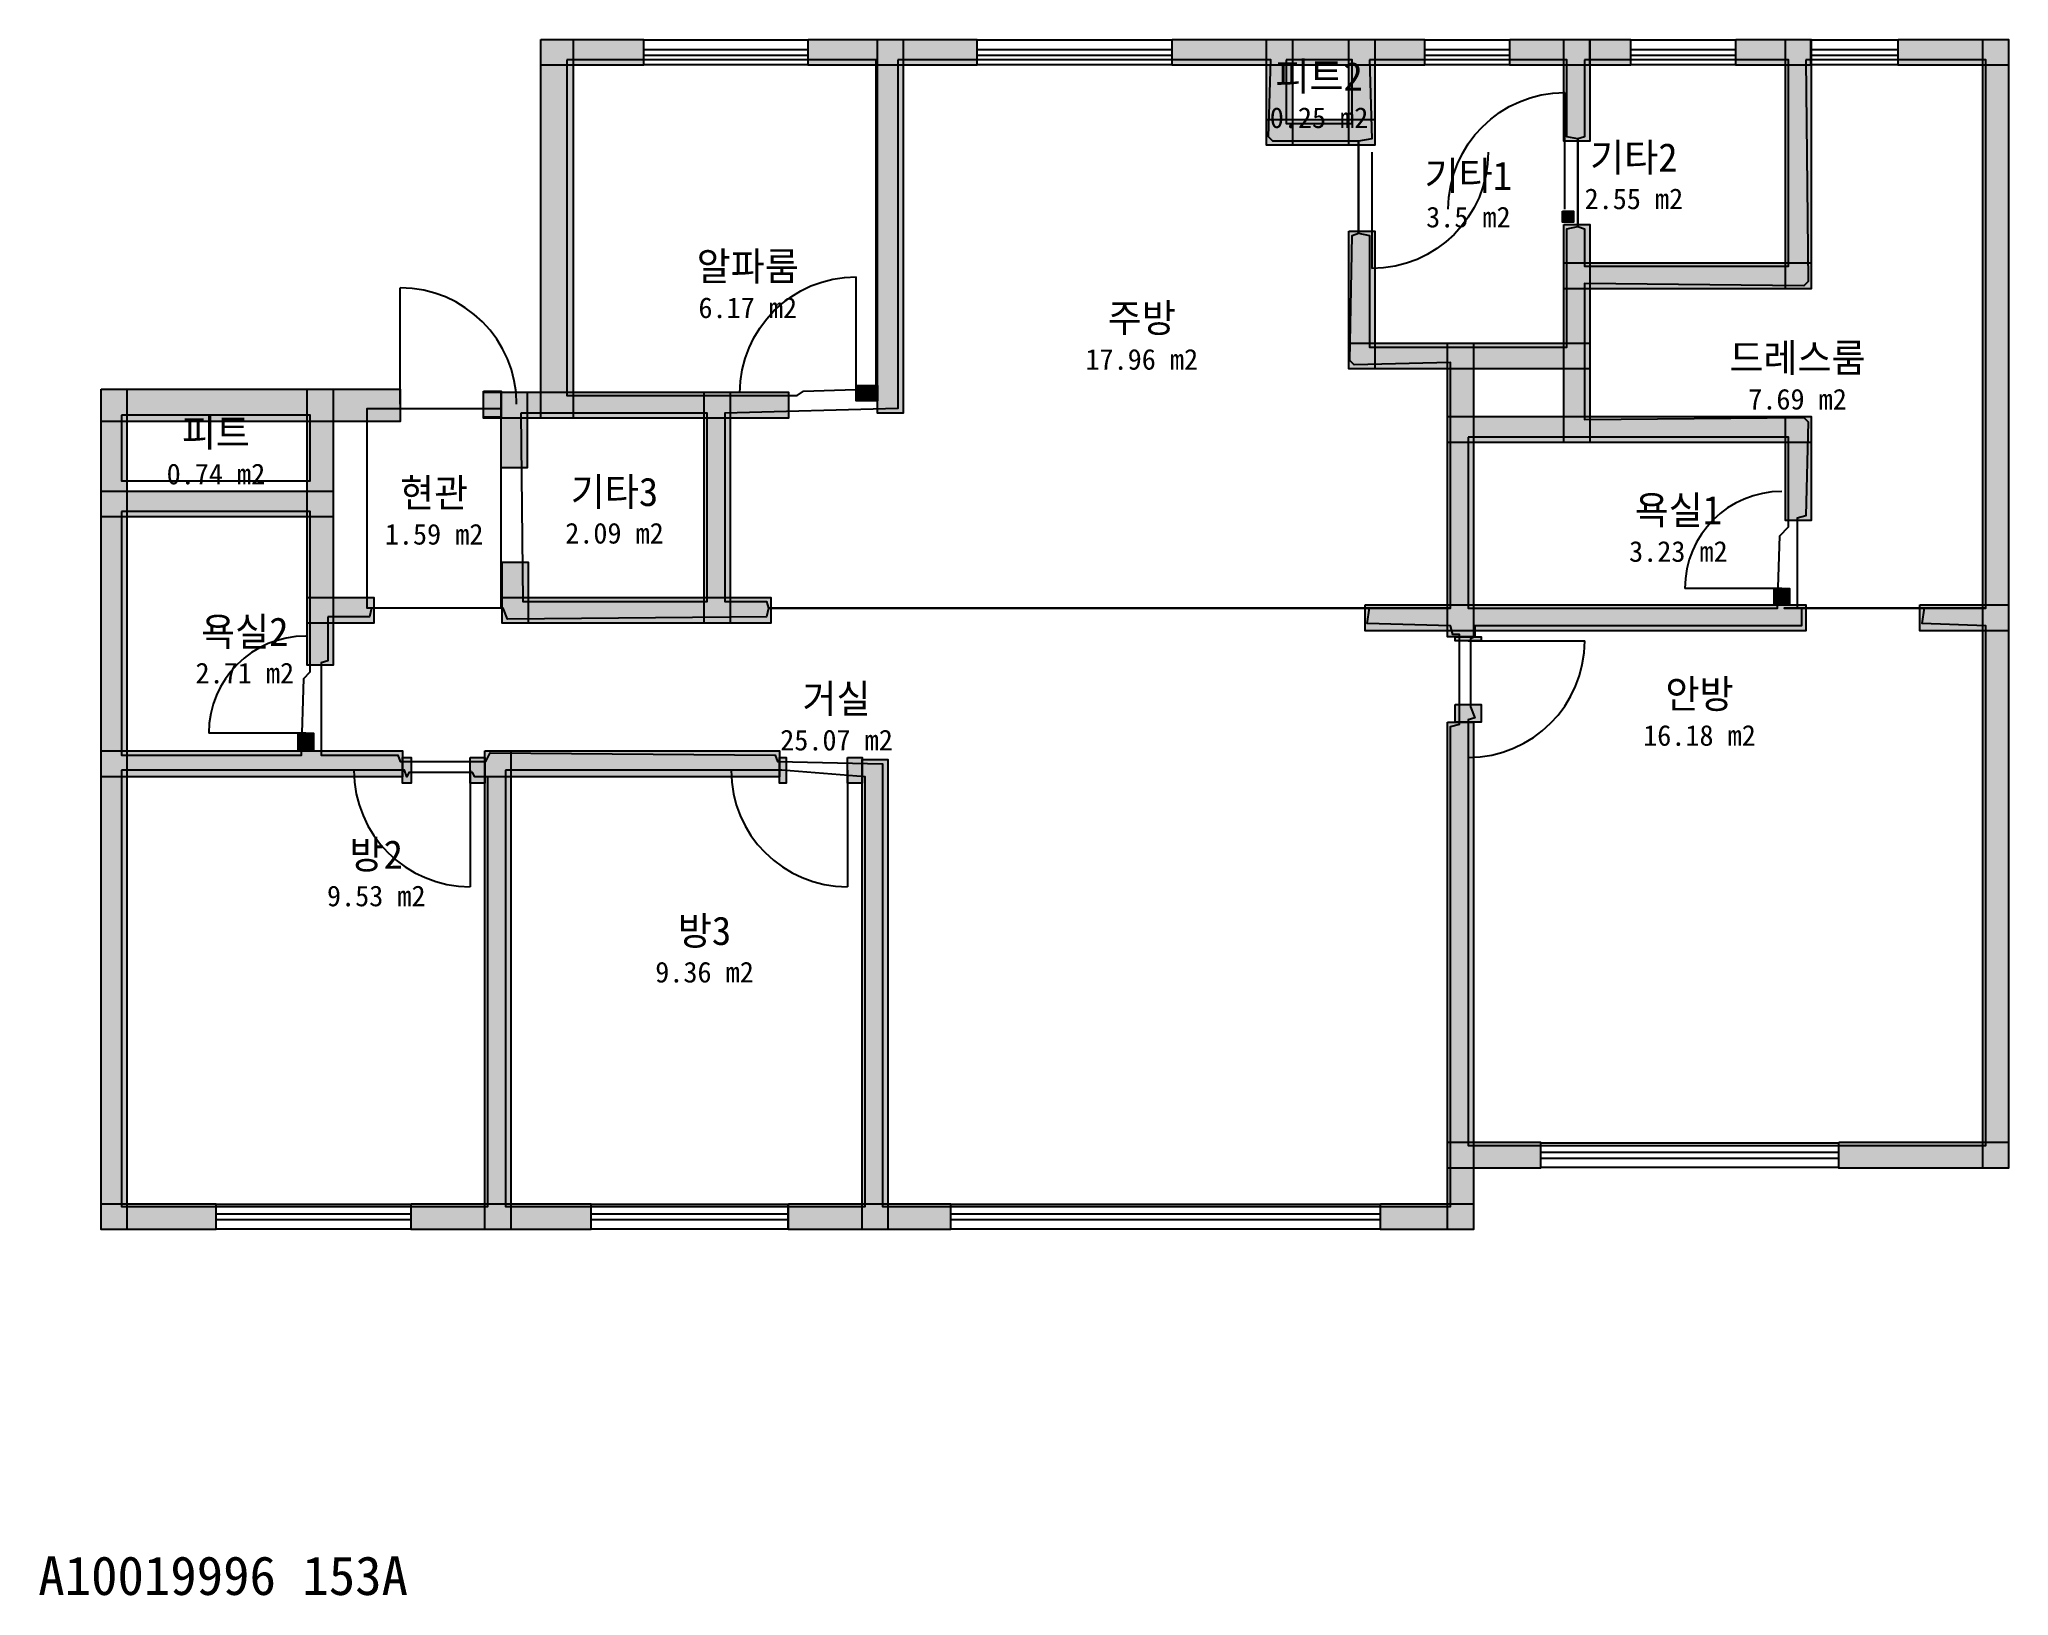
# Model space of a CAD drawing. Header units: millimetres. Extents: x 9 to 15227, y -905 to 11125.
import ezdxf
from ezdxf.enums import TextEntityAlignment as Align

# ---------------------------------------------------------------- set-up
doc = ezdxf.new("R2010")
doc.units = ezdxf.units.MM
for name, color, linetype in [('A-ANNO-TEXT', 7, 'Continuous'), ('A-AREA', 9, 'Continuous'), ('A-AREA-IDEN', 7, 'Continuous'), ('A-DOOR', 4, 'Continuous'), ('A-GLAZ', 5, 'Continuous'), ('A-WALL-EXTR', 7, 'Continuous'), ('A-WALL-PATT', 8, 'Continuous'), ('A-WALL-PRTN', 8, 'Continuous'), ('A-WALL-STRC', 7, 'Continuous')]:
    doc.layers.add(name, color=color, linetype=linetype)

# ---------------------------------------------------------------- blocks, each defined once
blk = doc.blocks.new('JJ-DOOR-SWING')
blk.add_line((0, 0), (0, 1000))
blk.add_arc((0, 0), 1000, 0, 90)
at = {"flags": 1}
for tag, p in [('WIDTH', (0, -150)), ('TYPE', (0, -250))]:
    blk.add_attdef(tag, p, '', height=80, dxfattribs=at)
blk = doc.blocks.new('JJ-WIN-DOUBLE')
for p, q in [((1000, 500), (0, 500)), ((0, 500), (0, -500)), ((1000, -500), (1000, 500)), ((0, 120), (1000, 120)), ((0, -120), (1000, -120)), ((0, -500), (1000, -500))]:
    blk.add_line(p, q)
at = {"flags": 1}
for tag, p in [('WIDTH', (0, -700)), ('TYPE', (0, -800))]:
    blk.add_attdef(tag, p, '', height=80, dxfattribs=at)

msp = doc.modelspace()

# ---------------------------------------------------------------- linework, layer by layer
at = {"layer": 'A-AREA'}
for points in [[(4085, 10966), (4085, 8373), (5864, 8373), (5915, 8407), (6475, 8424), (6475, 10966)], [(6644, 10966), (6644, 8271), (5305, 8237), (5305, 6780), (5627, 6780), (5644, 6729), (10915, 6729), (10915, 8627), (10169, 8610), (10136, 8644), (10153, 9610), (10203, 9627), (10203, 10339), (9542, 10339), (9508, 10373), (9525, 10966)], [(9644, 10966), (9644, 10475), (10153, 10475), (10153, 10966)], [(10288, 10966), (10305, 10356), (10203, 10339), (10203, 9627), (10288, 9610), (10288, 8746), (11814, 8746), (11814, 9661), (11898, 9678), (11898, 10356), (11814, 10373), (11814, 10966)], [(11949, 10966), (11949, 10373), (11898, 10356), (11898, 9678), (11949, 9661), (11949, 9373), (13525, 9373), (13525, 10966)], [(13661, 10966), (13678, 9254), (13644, 9220), (11949, 9237), (11949, 8186), (13644, 8203), (13678, 8169), (13661, 7441), (13593, 7424), (13593, 6729), (15051, 6729), (15051, 10966)], [(644, 8220), (644, 7712), (2102, 7712), (2102, 8220)], [(3576, 6729), (2542, 6729), (2542, 8271), (3576, 8271)], [(3729, 8237), (3746, 6780), (5169, 6780), (5169, 8237)], [(11051, 8051), (11051, 6729), (13441, 6729), (13458, 7288), (13525, 7356), (13525, 8051)], [(644, 7475), (644, 5593), (2034, 5593), (2051, 6186), (2102, 6237), (2102, 7475)], [(2237, 6661), (2237, 6322), (2186, 6305), (2186, 5593), (2780, 5593), (2797, 5542), (3458, 5542), (3492, 5610), (5695, 5593), (5712, 5542), (6525, 5525), (6525, 2102), (10915, 2102), (10915, 5814), (10983, 5831), (10983, 6525), (10932, 6525), (10915, 6593), (10271, 6610), (10288, 6729), (10915, 6729), (5644, 6729), (5627, 6661), (3627, 6644), (3593, 6729), (2576, 6729), (2559, 6661)], [(15051, 6729), (13492, 6729), (13627, 6729), (13627, 6593), (11102, 6593), (11102, 6508), (11068, 6492), (11068, 5966), (11102, 5881), (11051, 5864), (11051, 2576), (15051, 2576), (15051, 6593), (14559, 6610), (14576, 6729)], [(644, 5475), (644, 2102), (3475, 2102), (3475, 5424), (3373, 5424), (3356, 5458), (2864, 5458), (2847, 5424), (2831, 5475)], [(3610, 5475), (3610, 2102), (6390, 2102), (6390, 5424), (5746, 5475)]]:
    msp.add_lwpolyline(points, close=True, dxfattribs=at)
at = {"layer": 'A-WALL-EXTR'}
for points in [[(3883, 11125), (4133, 11125), (4133, 8197), (3883, 8197)], [(11780, 9797), (11864, 9797), (11864, 9712), (11780, 9712)], [(485, 8422), (2797, 8422), (2797, 8172), (485, 8172)]]:
    msp.add_lwpolyline(points, close=True, dxfattribs=at)
at = {"layer": 'A-WALL-PATT', "color": 8}
for points in [[(3883, 11125), (4678, 11125), (3883, 10925), (4678, 10925)], [(3883, 11125), (4133, 11125), (3883, 8197), (4133, 8197)], [(5949, 11125), (7254, 11125), (5949, 10925), (7254, 10925)], [(6485, 11125), (6685, 11125), (6485, 8237), (6685, 8237)], [(8763, 11125), (10712, 11125), (8763, 10925), (10712, 10925)], [(9493, 11125), (9693, 11125), (9493, 10307), (9693, 10307)], [(10129, 11125), (10329, 11125), (10129, 10307), (10329, 10307)], [(11373, 11125), (12305, 11125), (11373, 10925), (12305, 10925)], [(11790, 11125), (11990, 11125), (11790, 10339), (11990, 10339)], [(11990, 11125), (12305, 11125), (11990, 10925), (12305, 10925)], [(13119, 11125), (13702, 11125), (13119, 10925), (13702, 10925)], [(13502, 11125), (13702, 11125), (13502, 9197), (13702, 9197)], [(14373, 11125), (15227, 11125), (14373, 10925), (15227, 10925)], [(15027, 11125), (15227, 11125), (15027, 2400), (15227, 2400)], [(9493, 10507), (10329, 10507), (9493, 10307), (10329, 10307)], [(11780, 9797), (11780, 9712), (11864, 9712)], [(11864, 9712), (11864, 9797), (11780, 9797)], [(10129, 9644), (10329, 9644), (10129, 8578), (10329, 8578)], [(11790, 9695), (11990, 9695), (11790, 8010), (11990, 8010)], [(11790, 9397), (13702, 9397), (11790, 9197), (13702, 9197)], [(10129, 8778), (11990, 8778), (10129, 8578), (11990, 8578)], [(10892, 8778), (11092, 8778), (10892, 6508), (11092, 6508)], [(485, 8422), (2797, 8422), (485, 8172), (2797, 8172)], [(485, 8422), (685, 8422), (485, 1925), (685, 1925)], [(2078, 8422), (2278, 8422), (2078, 6288), (2278, 6288)], [(3441, 8405), (3578, 8405), (3441, 8205), (3578, 8205)], [(3441, 8397), (5797, 8397), (3441, 8197), (5797, 8197)], [(3578, 8397), (3778, 8397), (3578, 7814), (3778, 7814)], [(5146, 8397), (5346, 8397), (5146, 6612), (5346, 6612)], [(6322, 8450), (6485, 8450), (6322, 8330), (6485, 8330)], [(10892, 8210), (13702, 8210), (10892, 8010), (13702, 8010)], [(13502, 8210), (13702, 8210), (13502, 7407), (13702, 7407)], [(485, 7634), (2278, 7634), (485, 7434), (2278, 7434)], [(3586, 7085), (3786, 7085), (3586, 6612), (3786, 6612)], [(13415, 6881), (13535, 6881), (13415, 6753), (13535, 6753)], [(2078, 6812), (2593, 6812), (2078, 6612), (2593, 6612)], [(3586, 6812), (5661, 6812), (3586, 6612), (5661, 6612)], [(10254, 6753), (13661, 6753), (10254, 6553), (13661, 6553)], [(14542, 6753), (15227, 6753), (14542, 6553), (15227, 6553)], [(10951, 6508), (11151, 6508), (10951, 6475), (11151, 6475)], [(10951, 5983), (11151, 5983), (10951, 5847), (11151, 5847)], [(10892, 5847), (11092, 5847), (10892, 1925), (11092, 1925)], [(2008, 5763), (2128, 5763), (2008, 5625), (2128, 5625)], [(485, 5625), (2814, 5625), (485, 5425), (2814, 5425)], [(2814, 5575), (2881, 5575), (2814, 5375), (2881, 5375)], [(3339, 5575), (3451, 5575), (3339, 5375), (3451, 5375)], [(3451, 5625), (5729, 5625), (3451, 5425), (5729, 5425)], [(3451, 5625), (3651, 5625), (3451, 1925), (3651, 1925)], [(5729, 5575), (5780, 5575), (5729, 5375), (5780, 5375)], [(6254, 5575), (6366, 5575), (6254, 5375), (6366, 5375)], [(6366, 5559), (6566, 5559), (6366, 1925), (6566, 1925)], [(10892, 2600), (11610, 2600), (10892, 2400), (11610, 2400)], [(13915, 2600), (15227, 2600), (13915, 2400), (15227, 2400)], [(485, 2125), (1373, 2125), (485, 1925), (1373, 1925)], [(2881, 2125), (4271, 2125), (2881, 1925), (4271, 1925)], [(5797, 2125), (7051, 2125), (5797, 1925), (7051, 1925)], [(10373, 2125), (11092, 2125), (10373, 1925), (11092, 1925)]]:
    msp.add_solid(points, dxfattribs=at)
at = {"layer": 'A-WALL-PRTN'}
for points in [[(6322, 8450), (6485, 8450), (6485, 8330), (6322, 8330)], [(13415, 6881), (13535, 6881), (13535, 6753), (13415, 6753)], [(2008, 5763), (2128, 5763), (2128, 5625), (2008, 5625)]]:
    msp.add_lwpolyline(points, close=True, dxfattribs=at)
at = {"layer": 'A-WALL-STRC'}
for points in [[(3883, 11125), (4678, 11125), (4678, 10925), (3883, 10925)], [(5949, 11125), (7254, 11125), (7254, 10925), (5949, 10925)], [(6485, 11125), (6685, 11125), (6685, 8237), (6485, 8237)], [(8763, 11125), (10712, 11125), (10712, 10925), (8763, 10925)], [(9493, 11125), (9693, 11125), (9693, 10307), (9493, 10307)], [(10129, 11125), (10329, 11125), (10329, 10307), (10129, 10307)], [(11373, 11125), (12305, 11125), (12305, 10925), (11373, 10925)], [(11790, 11125), (11990, 11125), (11990, 10339), (11790, 10339)], [(11990, 11125), (12305, 11125), (12305, 10925), (11990, 10925)], [(13119, 11125), (13702, 11125), (13702, 10925), (13119, 10925)], [(13502, 11125), (13702, 11125), (13702, 9197), (13502, 9197)], [(14373, 11125), (15227, 11125), (15227, 10925), (14373, 10925)], [(15027, 11125), (15227, 11125), (15227, 2400), (15027, 2400)], [(9493, 10507), (10329, 10507), (10329, 10307), (9493, 10307)], [(10129, 9644), (10329, 9644), (10329, 8578), (10129, 8578)], [(11790, 9695), (11990, 9695), (11990, 8010), (11790, 8010)], [(11790, 9397), (13702, 9397), (13702, 9197), (11790, 9197)], [(10129, 8778), (11990, 8778), (11990, 8578), (10129, 8578)], [(10892, 8778), (11092, 8778), (11092, 6508), (10892, 6508)], [(485, 8422), (685, 8422), (685, 1925), (485, 1925)], [(2078, 8422), (2278, 8422), (2278, 6288), (2078, 6288)], [(3441, 8405), (3578, 8405), (3578, 8205), (3441, 8205)], [(3441, 8397), (5797, 8397), (5797, 8197), (3441, 8197)], [(3578, 8397), (3778, 8397), (3778, 7814), (3578, 7814)], [(5146, 8397), (5346, 8397), (5346, 6612), (5146, 6612)], [(10892, 8210), (13702, 8210), (13702, 8010), (10892, 8010)], [(13502, 8210), (13702, 8210), (13702, 7407), (13502, 7407)], [(485, 7634), (2278, 7634), (2278, 7434), (485, 7434)], [(3586, 7085), (3786, 7085), (3786, 6612), (3586, 6612)], [(2078, 6812), (2593, 6812), (2593, 6612), (2078, 6612)], [(3586, 6812), (5661, 6812), (5661, 6612), (3586, 6612)], [(10254, 6753), (13661, 6753), (13661, 6553), (10254, 6553)], [(14542, 6753), (15227, 6753), (15227, 6553), (14542, 6553)], [(10951, 6508), (11151, 6508), (11151, 6475), (10951, 6475)], [(10951, 5983), (11151, 5983), (11151, 5847), (10951, 5847)], [(10892, 5847), (11092, 5847), (11092, 1925), (10892, 1925)], [(485, 5625), (2814, 5625), (2814, 5425), (485, 5425)], [(2814, 5575), (2881, 5575), (2881, 5375), (2814, 5375)], [(3339, 5575), (3451, 5575), (3451, 5375), (3339, 5375)], [(3451, 5625), (5729, 5625), (5729, 5425), (3451, 5425)], [(3451, 5625), (3651, 5625), (3651, 1925), (3451, 1925)], [(5729, 5575), (5780, 5575), (5780, 5375), (5729, 5375)], [(6254, 5575), (6366, 5575), (6366, 5375), (6254, 5375)], [(6366, 5559), (6566, 5559), (6566, 1925), (6366, 1925)], [(10892, 2600), (11610, 2600), (11610, 2400), (10892, 2400)], [(13915, 2600), (15227, 2600), (15227, 2400), (13915, 2400)], [(485, 2125), (1373, 2125), (1373, 1925), (485, 1925)], [(2881, 2125), (4271, 2125), (4271, 1925), (2881, 1925)], [(5797, 2125), (7051, 2125), (7051, 1925), (5797, 1925)], [(10373, 2125), (11092, 2125), (11092, 1925), (10373, 1925)]]:
    msp.add_lwpolyline(points, close=True, dxfattribs=at)

# ---------------------------------------------------------------- block references
at = {"layer": 'A-DOOR'}
for p, xscale, yscale, rotation in [((11797, 9814), 0.9, -0.9, 180), ((6322, 8390), 0.9, -0.9, 180), ((13475, 6881), 0.75, 0.75, 90), ((2068, 5763), 0.75, 0.75, 90), ((11051, 6475), 0.9, 0.9, -90), ((3339, 5475), 0.9, 0.9, 180), ((6254, 5475), 0.9, 0.9, 180)]:
    msp.add_blockref('JJ-DOOR-SWING', p, dxfattribs=dict(at, xscale=xscale, yscale=yscale, rotation=rotation))
at = {"layer": 'A-DOOR', "xscale": 0.9}
for p, yscale in [((10305, 10254), -0.9), ((2797, 8305), 0.9)]:
    msp.add_blockref('JJ-DOOR-SWING', p, dxfattribs=dict(at, yscale=yscale))
at = {"layer": 'A-GLAZ', "yscale": 0.1864406779661017}
for p, xscale in [((4678, 11025), 1.271186440677966), ((7254, 11025), 1.508474576271186), ((10712, 11025), 0.661016949152543), ((12305, 11025), 0.8135593220338978), ((13695, 11025), 0.6779661016949158), ((11610, 2500), 2.305084745762711), ((1373, 2025), 1.508474576271186), ((4271, 2025), 1.52542372881356), ((7051, 2025), 3.322033898305085)]:
    msp.add_blockref('JJ-WIN-DOUBLE', p, dxfattribs=dict(at, xscale=xscale))

# ---------------------------------------------------------------- texts
at = {"layer": 'A-ANNO-TEXT'}
msp.add_text('A10019996 153A', height=300, dxfattribs=at).set_placement((0, -900))
at = {"layer": 'A-AREA-IDEN'}
for s, height, p in [('피트2', 220, (9898, 10840)), ('0.25 m2', 160, (9898, 10520)), ('기타2', 220, (12331, 10213)), ('기타1', 220, (11052, 10072)), ('2.55 m2', 160, (12331, 9893)), ('3.5 m2', 160, (11052, 9752)), ('알파룸', 220, (5483, 9371)), ('6.17 m2', 160, (5483, 9051)), ('주방', 220, (8528, 8972)), ('17.96 m2', 160, (8528, 8652)), ('드레스룸', 220, (13596, 8664)), ('7.69 m2', 160, (13596, 8344)), ('피트', 220, (1373, 8086)), ('0.74 m2', 160, (1373, 7766)), ('기타3', 220, (4453, 7628)), ('현관', 220, (3059, 7620)), ('욕실1', 220, (12675, 7487)), ('1.59 m2', 160, (3059, 7300)), ('2.09 m2', 160, (4453, 7308)), ('3.23 m2', 160, (12675, 7167)), ('욕실2', 220, (1596, 6547)), ('2.71 m2', 160, (1596, 6227)), ('거실', 220, (6169, 6029)), ('안방', 220, (12838, 6065)), ('25.07 m2', 160, (6169, 5709)), ('16.18 m2', 160, (12838, 5745)), ('방2', 220, (2612, 4824)), ('9.53 m2', 160, (2612, 4504)), ('방3', 220, (5149, 4235)), ('9.36 m2', 160, (5149, 3915))]:
    msp.add_text(s, height=height, dxfattribs=at).set_placement(p, align=Align.MIDDLE_CENTER)

doc.saveas('drawing.dxf')
